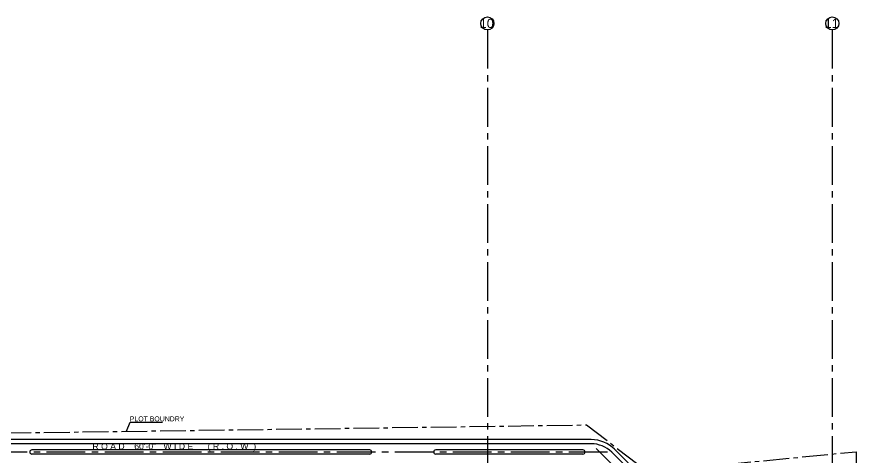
# Model space of a CAD drawing. Header units: inches. Extents: x -2144 to 56079, y -91149 to 36198.
# Drawn here: x 22667 to 47162, y 23390 to 36198 of the extents above; entities that cross this region are included whole.
import ezdxf
from ezdxf.enums import TextEntityAlignment as Align

# ---------------------------------------------------------------- set-up
doc = ezdxf.new("R2010")
doc.units = ezdxf.units.IN
doc.header["$LTSCALE"] = 250
doc.header["$MEASUREMENT"] = 0
doc.linetypes.add('CENTER2', pattern=[1.125, 0.75, -0.125, 0.125, -0.125])
doc.layers.get('0').update_dxf_attribs({"linetype": 'CONTINUOUS'})
for name, color, linetype in [('BOUNDARY', 5, 'CENTER2'), ('GRID', 8, 'CENTER2'), ('LEADER', 3, 'CONTINUOUS'), ('PATH', 7, 'CONTINUOUS'), ('ROAD', 2, 'CONTINUOUS'), ('SEAL TEXT', 2, 'CONTINUOUS')]:
    doc.layers.add(name, color=color, linetype=linetype)
doc.styles.add('ARIAL', font='arial.ttf')
doc.styles.add('ROMANS', font='romans.shx')
doc.dimstyles.new('SCALE-1800', dxfattribs={"dimtxt": 180, "dimasz": 72, "dimexe": 144, "dimexo": 36, "dimgap": 36, "dimtad": 1, "dimdec": 3, "dimlunit": 4, "dimtxsty": 'ROMANS', "dimblk1": 'DOT', "dimblk2": 'DOT', "dimsah": 1, "dimcen": 6, "dimdle": 36, "dimclrd": 256, "dimclre": 256, "dimclrt": 3, "dimazin": 3, "dimtfac": 0.56, "dimtdec": 3, "dimtmove": 2, "dimatfit": 3, "dimfxl": 36, "dimtzin": 13, "dimlwd": -1, "dimlwe": -1})

# ---------------------------------------------------------------- blocks, each defined once
blk = doc.blocks.new('_DOT')
at = {"color": 0, "linetype": 'ByBlock'}
blk.add_line((-0.5, 0), (-1, 0), dxfattribs=at)
at = {"color": 0, "linetype": 'ByBlock', "const_width": 0.5}
blk.add_lwpolyline([(-0.25, 0, 1), (0.25, 0, 1)], format="xyb", close=True, dxfattribs=at)

msp = doc.modelspace()

# ---------------------------------------------------------------- linework, layer by layer
at = {"layer": 'BOUNDARY', "ltscale": 4}
for p, q in [((22331, 24093), (39236, 24328)), ((39236, 24328), (41022, 22960)), ((41022, 22960), (47077, 23550)), ((47077, 23550), (47162, 18268))]:
    msp.add_line(p, q, dxfattribs=at)
at = {"layer": 'GRID', "ltscale": 6}
for p, q in [((36350, 35816), (36350, -1350)), ((46382, 35816), (46382, -1350)), ((39846, 23540), (-1761, 23540)), ((39516, 23644), (46382, 16778))]:
    msp.add_line(p, q, dxfattribs=at)
at = {"layer": 'PATH'}
for p, q in [((39371, 23900), (22336, 23900)), ((40050, 23619), (43698, 19971))]:
    msp.add_line(p, q, dxfattribs=at)
msp.add_arc((39371, 22940), 960, 45, 90, dxfattribs=at)
at = {"layer": 'ROAD'}
for p, q in [((39375, 23780), (19994, 23780)), ((32930, 23600), (23102, 23600)), ((39131, 23600), (34850, 23600)), ((39965, 23534), (46426, 17074)), ((32930, 23480), (23102, 23480)), ((39131, 23480), (34850, 23480))]:
    msp.add_line(p, q, dxfattribs=at)
for centre, radius, start, end in [((39371, 22940), 840, 45, 90), ((23102, 23540), 60, 90, 270), ((32930, 23540), 60, 270, 90), ((34850, 23540), 60, 90, 270), ((39131, 23540), 60, 270, 90)]:
    msp.add_arc(centre, radius, start, end, dxfattribs=at)
at = {"layer": 'SEAL TEXT'}
for centre in [(36350, 36007), (46382, 36007)]:
    msp.add_circle(centre, 191, dxfattribs=at)

# ---------------------------------------------------------------- texts
at = {"layer": 'LEADER', "color": 2, "style": 'ARIAL'}
msp.add_text('PLOT BOUNDRY', height=144, dxfattribs=at).set_placement((26745, 24432), align=Align.CENTER)
at = {"layer": 'LEADER', "style": 'ARIAL'}
msp.add_text('R O A D    60\'-0"   W I D E      ( R . O . W  )', height=180, dxfattribs=at).set_placement((27246, 23616), align=Align.CENTER)
at = {"layer": 'SEAL TEXT', "color": 6, "style": 'ARIAL'}
for s, p in [('10', (36128, 35876)), ('11', (46158, 35876))]:
    msp.add_text(s, height=264, dxfattribs=at).set_placement(p)

# ---------------------------------------------------------------- leaders
at = {"layer": 'LEADER', "annotation_type": 0, "has_hookline": 1, "hookline_direction": 1}
msp.add_leader([(25858, 24143), (25967, 24405), (26907, 24405)], dimstyle='SCALE-1800', override={"dimgap": 36, "dimtad": 0}, dxfattribs=at)

doc.saveas('drawing.dxf')
